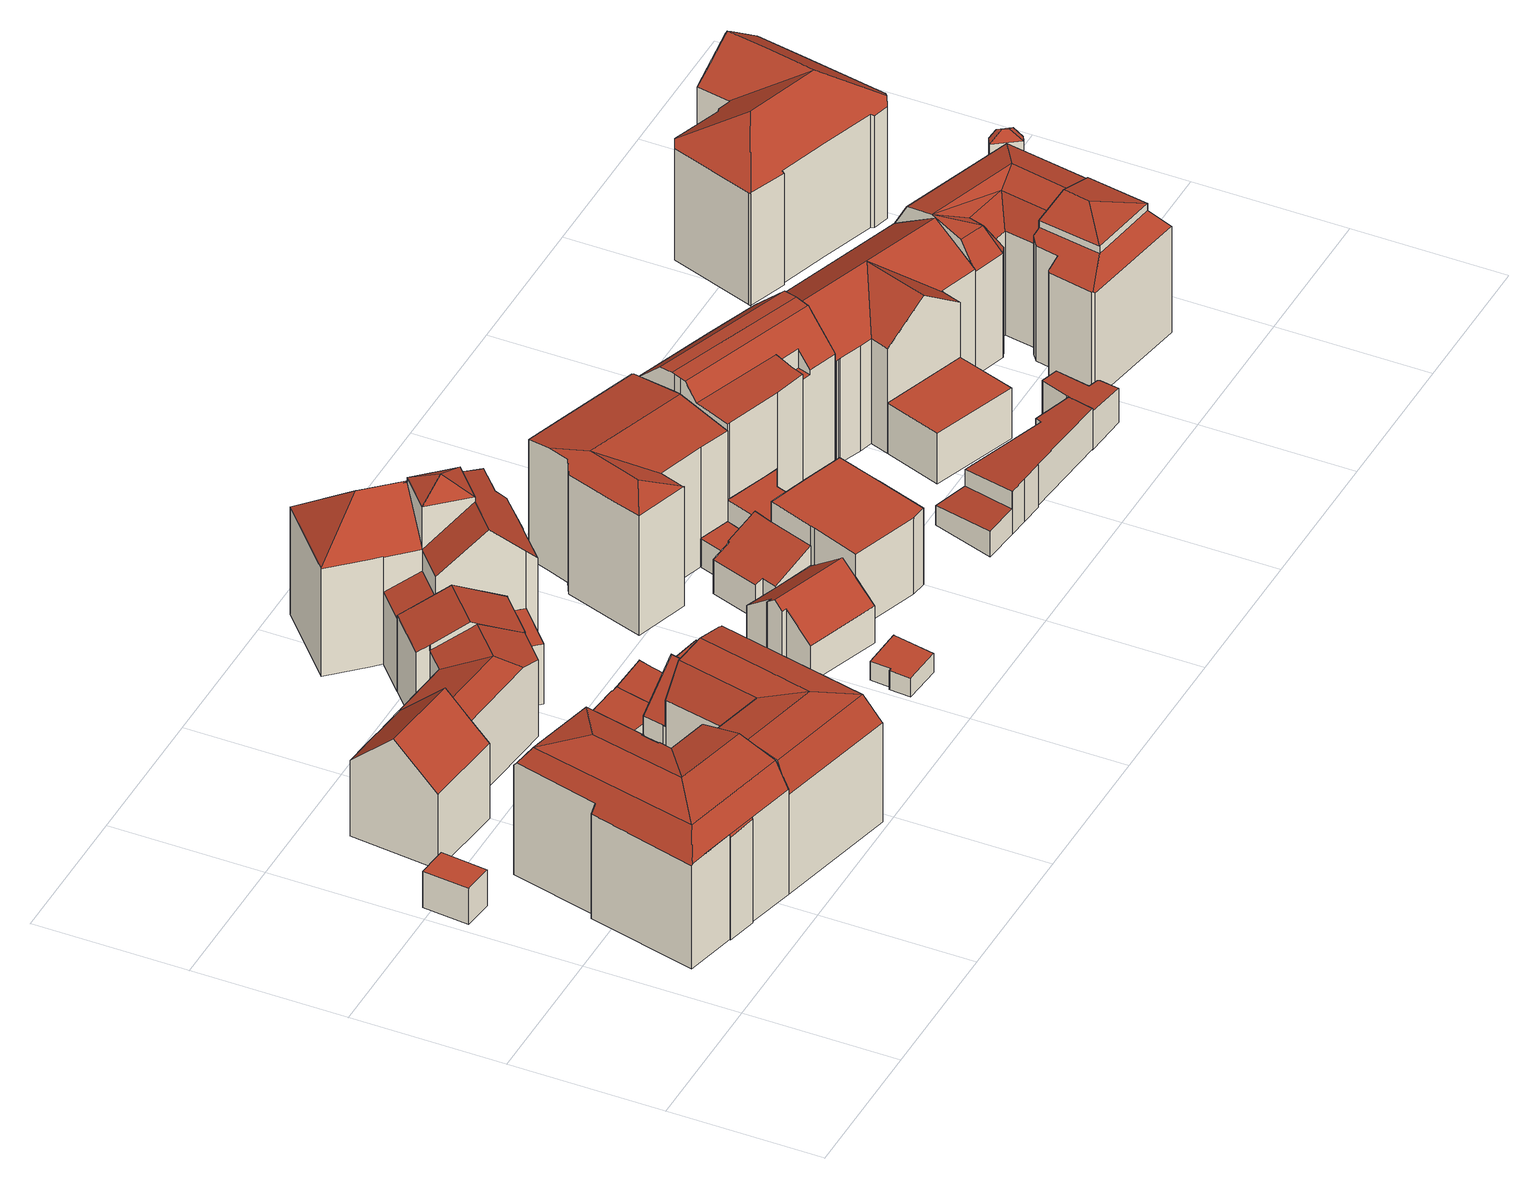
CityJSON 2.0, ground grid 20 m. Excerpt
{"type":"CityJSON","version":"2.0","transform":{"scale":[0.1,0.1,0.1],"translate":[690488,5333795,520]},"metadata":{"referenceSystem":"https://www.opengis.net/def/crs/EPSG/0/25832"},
"CityObjects":{
"building1":{"type":"Building","attributes":{"Gemeindeschluessel":"09162000","HoeheDach":"526.190","HoeheGrund":"521.014","Methode":"2000","NiedrigsteTraufeDesGebaeudes":"526.190","Geometrietyp2DReferenz":"3000","function":"31001_2000","roofType":"1000","measuredHeight":5.18},"geometry":[{"type":"MultiSurface","lod":"2","boundaries":[[[0,1,2,3]],[[0,3,4,5,6]],[[7,8,9,2,1]],[[3,2,9,4]],[[6,7,1,0]],[[4,9,8,5]],[[5,8,7,6]]],"semantics":{"surfaces":[{"type":"WallSurface"},{"type":"GroundSurface"},{"type":"RoofSurface"}],"values":[0,1,2,0,0,0,0]}}]},
"building2":{"type":"Building","attributes":{"Gemeindeschluessel":"09162000","HoeheDach":"540.750","HoeheGrund":"521.151","Methode":"2000","NiedrigsteTraufeDesGebaeudes":"535.938","Geometrietyp2DReferenz":"3000","function":"31001_1000","roofType":"3100","measuredHeight":19.6,"storeysAboveGround":5},"geometry":[{"type":"MultiSurface","lod":"2","boundaries":[[[10,11,12]],[[13,14,15,16,17]],[[18,19,20,21]],[[22,23,24,25,26,27,28]],[[29,13,17,30]],[[31,12,14,13,29,32,33]],[[34,35,36,20,19,37,11,10]],[[38,39,40,35,34]],[[32,29,30,41]],[[18,42,43,37,19]],[[43,44,11,37]],[[40,45,46,35]],[[47,48,16,15,49]],[[41,50,22,28,33,32]],[[12,49,15,14]],[[51,24,23,52]],[[53,26,25,54]],[[43,42,48,47,44]],[[54,25,24,51]],[[55,53,54,51,52,50,41,30,17,16,48,42,18,21,56]],[[46,36,35]],[[55,56,45,40,39]],[[45,56,21,20,36,46]],[[38,34,31,57]],[[53,55,39,38,57,26]],[[31,33,28,27,26,57]],[[47,49,12,11,44]],[[34,10,12,31]],[[52,23,22,50]]],"semantics":{"surfaces":[{"type":"RoofSurface"},{"type":"WallSurface"},{"type":"GroundSurface"}],"values":[0,1,1,0,1,0,0,0,1,1,0,0,1,1,0,1,1,1,1,2,0,1,1,0,1,0,0,0,1]}}]},
"building3":{"type":"Building","attributes":{"Gemeindeschluessel":"09162000","HoeheDach":"537.420","HoeheGrund":"520.995","Methode":"2000","NiedrigsteTraufeDesGebaeudes":"528.090","Geometrietyp2DReferenz":"3000","function":"31001_1000","roofType":"3100","measuredHeight":16.43,"storeysAboveGround":3},"geometry":[{"type":"MultiSurface","lod":"2","boundaries":[[[58,59,60,61,62,63,64,65,66,67]],[[63,62,68,69,70,71]],[[65,72,73,66]],[[58,74,75,59]],[[75,74,76,77,78]],[[66,73,79,67]],[[76,79,73,72,80,69,68,81,77]],[[61,60,78,77,81]],[[63,71,82,64]],[[70,69,80,83]],[[83,82,71,70]],[[59,75,78,60]],[[58,67,79,76,74]],[[65,64,82,83,80,72]],[[61,81,68,62]]],"semantics":{"surfaces":[{"type":"GroundSurface"},{"type":"WallSurface"},{"type":"RoofSurface"}],"values":[0,1,1,1,2,1,2,1,1,1,2,1,1,1,1]}}]},
"building4":{"type":"Building","attributes":{"Gemeindeschluessel":"09162000","HoeheDach":"540.440","HoeheGrund":"521.079","Methode":"2000","NiedrigsteTraufeDesGebaeudes":"531.727","Geometrietyp2DReferenz":"3000","function":"31001_9998","roofType":"3100","measuredHeight":19.36,"storeysAboveGround":5},"geometry":[{"type":"MultiSurface","lod":"2","boundaries":[[[84,85,86,87,88,89]],[[90,91,87,86,92]],[[93,94,95,96,97]],[[98,99,100,101]],[[93,102,103,104,94]],[[98,105,106,107,108,99]],[[108,107,109,110]],[[111,53,55,112,113,114,105,98,101,91,90,115,116]],[[89,88,117,110,109,118,103,102]],[[117,100,99,108,110]],[[111,119,120,53]],[[121,120,119,122,85]],[[114,123,106,105]],[[113,112,95,94,104]],[[91,101,100,117,88,87]],[[84,93,97,124]],[[84,89,102,93]],[[55,53,120,121,124,97,96]],[[115,125,126,116]],[[55,96,95,112]],[[109,107,106,123,118]],[[111,116,126,122,119]],[[114,113,104,103,118,123]],[[84,124,121,85]],[[90,92,125,115]],[[85,122,126,125,92,86]]],"semantics":{"surfaces":[{"type":"RoofSurface"},{"type":"WallSurface"},{"type":"GroundSurface"}],"values":[0,1,0,1,0,1,1,2,1,0,1,0,1,1,1,0,0,1,1,1,0,1,1,0,1,0]}}]},
"building5":{"type":"Building","attributes":{"Gemeindeschluessel":"09162000","HoeheDach":"525.429","HoeheGrund":"520.940","Methode":"1000","NiedrigsteTraufeDesGebaeudes":"524.363","Geometrietyp2DReferenz":"3000","function":"31001_2000","roofType":"2100","measuredHeight":4.49},"geometry":[{"type":"MultiSurface","lod":"2","boundaries":[[[127,128,129,130]],[[131,132,133,134,135,136,137,138,129,128]],[[139,131,128,127]],[[130,129,138,140]],[[132,131,139,141,142,133]],[[137,136,143,144,140,138]],[[142,141,139,127,130,140,144,143,145,146]],[[143,136,135,145]],[[146,134,133,142]],[[145,135,134,146]]],"semantics":{"surfaces":[{"type":"WallSurface"},{"type":"RoofSurface"},{"type":"GroundSurface"}],"values":[0,1,0,0,0,0,2,0,0,0]}}]},
"building6":{"type":"Building","attributes":{"Gemeindeschluessel":"09162000","HoeheDach":"534.850","HoeheGrund":"520.880","Methode":"2000","NiedrigsteTraufeDesGebaeudes":"529.560","Geometrietyp2DReferenz":"3000","function":"31001_1000","roofType":"3100","measuredHeight":13.97,"storeysAboveGround":4},"geometry":[{"type":"MultiSurface","lod":"2","boundaries":[[[147,148,149,150,151,152]],[[153,154,155,156,157,158]],[[159,160,161,162]],[[163,148,147,164]],[[165,166,167,168]],[[156,155,169,170,171,159]],[[172,164,147,152,173,174,175]],[[176,161,160,177]],[[160,178,179,180,181,182,177]],[[183,184,150,149,148,163,185,186,187,188,189]],[[180,179,190,183,189,167,166]],[[156,159,162,157]],[[191,170,169,174,173,192,184,183,190]],[[159,171,193,178,160]],[[152,151,150,184,192,173]],[[193,171,170,191,190,179,178]],[[181,180,166,165]],[[157,162,161,176,194,158]],[[154,195,175,174,169,155]],[[168,167,189,188]],[[164,172,175,195,154,153,158,194,176,177,182,181,165,168,188,187,186,185,163]]],"semantics":{"surfaces":[{"type":"RoofSurface"},{"type":"WallSurface"},{"type":"GroundSurface"}],"values":[0,1,0,1,1,0,1,1,1,1,0,0,0,0,1,1,1,1,1,1,2]}}]},
"building7":{"type":"Building","attributes":{"Gemeindeschluessel":"09162000","HoeheDach":"523.499","HoeheGrund":"520.800","Methode":"1000","NiedrigsteTraufeDesGebaeudes":"523.499","Geometrietyp2DReferenz":"3000","function":"31001_2000","roofType":"1000","measuredHeight":2.7},"geometry":[{"type":"MultiSurface","lod":"2","boundaries":[[[196,197,198,199]],[[200,201,202,203]],[[204,205,206,207,200,203,208,196,199]],[[208,209,197,196]],[[203,202,209,208]],[[206,210,211,207]],[[207,211,201,200]],[[202,201,211,210,212,213,198,197,209]],[[205,212,210,206]],[[205,204,199,198,213,212]]],"semantics":{"surfaces":[{"type":"WallSurface"},{"type":"GroundSurface"},{"type":"RoofSurface"}],"values":[0,0,1,0,0,0,0,2,0,0]}}]},
"building8":{"type":"Building","attributes":{"Gemeindeschluessel":"09162000","HoeheDach":"525.392","HoeheGrund":"520.930","Methode":"1000","NiedrigsteTraufeDesGebaeudes":"524.141","Geometrietyp2DReferenz":"3000","function":"31001_2000","roofType":"1000","measuredHeight":4.46},"geometry":[{"type":"MultiSurface","lod":"2","boundaries":[[[214,215,216,217]],[[218,219,220,221,216,215,222,134,133,223,131,224]],[[142,133,134,146]],[[225,224,131,139]],[[131,223,133,142,226,139]],[[227,228,229,230,225,139,226,142,146,231,214,217]],[[230,229,219,218,224,225]],[[217,216,221,227]],[[219,229,228,220]],[[222,215,214,231,146,134]],[[227,221,220,228]]],"semantics":{"surfaces":[{"type":"WallSurface"},{"type":"RoofSurface"},{"type":"GroundSurface"}],"values":[0,1,0,0,0,2,0,0,0,0,0]}}]},
"building9":{"type":"Building","attributes":{"Gemeindeschluessel":"09162000","HoeheDach":"544.380","HoeheGrund":"520.890","Methode":"2000","NiedrigsteTraufeDesGebaeudes":"531.370","Geometrietyp2DReferenz":"3000","function":"31001_1000","roofType":"3200","measuredHeight":23.49,"storeysAboveGround":6},"geometry":[{"type":"MultiSurface","lod":"2","boundaries":[[[232,233,234,235,236,237,238,239,240,241,242]],[[243,244,245,246,247,248,249,250,251,252]],[[253,254,255,256,257,258,259,163,260,261,188,168,262,263,264,265,266,267,268,251,250,249,248,247]],[[269,270,246,245,244,271,237,272]],[[273,235,234,274]],[[242,241,275,267,266,265]],[[276,277,235,273]],[[257,256,255,278,279,280]],[[272,281,282,269]],[[269,282,283,284]],[[282,281,285]],[[286,287,288,280,279,278,289,270,269,284,290]],[[285,281,291]],[[264,263,233,232,242,265]],[[267,275,292,268]],[[268,292,252,251]],[[284,283,291,235]],[[254,289,278,255]],[[293,274,234,233,263,262,168]],[[259,287,286,163]],[[261,260,163,286,290,277,276,294,188]],[[294,276,273,274,293]],[[188,294,293,168]],[[282,285,283]],[[290,284,235,277]],[[283,285,291]],[[259,258,257,280,288,287]],[[240,275,241]],[[239,238,244,243,252,292,275,240]],[[254,253,247,246,270,289]],[[271,244,238,237]],[[291,281,272,237,236,235]]],"semantics":{"surfaces":[{"type":"RoofSurface"},{"type":"WallSurface"},{"type":"GroundSurface"}],"values":[0,1,2,0,1,1,1,1,1,1,0,0,0,1,1,1,1,1,1,1,1,0,1,0,0,0,1,0,0,1,1,1]}}]},
"building10":{"type":"Building","attributes":{"Gemeindeschluessel":"09162000","HoeheDach":"523.480","HoeheGrund":"520.830","Methode":"1000","NiedrigsteTraufeDesGebaeudes":"523.480","Geometrietyp2DReferenz":"3000","function":"31001_2000","roofType":"1000","measuredHeight":2.65},"geometry":[{"type":"MultiSurface","lod":"2","boundaries":[[[295,296,297,298]],[[299,300,301,302]],[[302,301,303,304]],[[305,297,296,303,301,300,306]],[[307,299,302,304,295,298,308]],[[307,306,300,299]],[[308,305,306,307]],[[298,297,305,308]],[[304,303,296,295]]],"semantics":{"surfaces":[{"type":"WallSurface"},{"type":"RoofSurface"},{"type":"GroundSurface"}],"values":[0,0,0,1,2,0,0,0,0]}}]},
"building11":{"type":"Building","attributes":{"Gemeindeschluessel":"09162000","HoeheDach":"530.246","HoeheGrund":"520.810","Methode":"1000","NiedrigsteTraufeDesGebaeudes":"526.138","Geometrietyp2DReferenz":"3000","function":"31001_1000","roofType":"3100","measuredHeight":9.44,"storeysAboveGround":2},"geometry":[{"type":"MultiSurface","lod":"2","boundaries":[[[309,310,311,312]],[[313,314,315,316]],[[317,318,319,320]],[[315,321,310,309,322,316]],[[323,324,314,313]],[[325,326,327,328,323,313,316,322,309,312,329,317,320]],[[312,311,330,329]],[[327,331,332,328]],[[329,330,318,317]],[[332,331,333,321,315,314,324]],[[331,327,326,325,334,333]],[[320,319,334,325]],[[333,334,319,318,330,311,310,321]],[[328,332,324,323]]],"semantics":{"surfaces":[{"type":"WallSurface"},{"type":"GroundSurface"},{"type":"RoofSurface"}],"values":[0,0,0,0,0,1,0,0,0,2,0,0,2,0]}}]},
"building12":{"type":"Building","attributes":{"Gemeindeschluessel":"09162000","HoeheDach":"528.967","HoeheGrund":"520.930","Methode":"2000","NiedrigsteTraufeDesGebaeudes":"525.002","Geometrietyp2DReferenz":"3000","function":"31001_1000","roofType":"2100","measuredHeight":8.04,"storeysAboveGround":1},"geometry":[{"type":"MultiSurface","lod":"2","boundaries":[[[335,336,337,338]],[[339,340,341,342,343,344,345]],[[346,347,348,349]],[[350,351,352,353]],[[343,342,354,355]],[[351,348,347,345,344,356,337,336,352]],[[357,354,342,341]],[[340,339,346,349,350,353,335,338,358,357,341]],[[353,352,336,335]],[[337,356,355,354,357,358,338]],[[339,345,347,346]],[[349,348,351,350]],[[355,356,344,343]]],"semantics":{"surfaces":[{"type":"WallSurface"},{"type":"RoofSurface"},{"type":"GroundSurface"}],"values":[0,0,0,0,1,1,0,2,0,0,0,0,0]}}]},
"building13":{"type":"Building","attributes":{"Gemeindeschluessel":"09162000","HoeheDach":"539.345","HoeheGrund":"520.900","Methode":"2000","NiedrigsteTraufeDesGebaeudes":"538.047","Geometrietyp2DReferenz":"3000","function":"31001_1000","roofType":"3200","measuredHeight":18.45,"storeysAboveGround":4},"geometry":[{"type":"MultiSurface","lod":"2","boundaries":[[[359,360,361,362,363]],[[364,365,366,367,368,369]],[[370,371,372,373,374,375,365,364,369,376]],[[359,377,378,360]],[[357,379,378,377]],[[362,380,381,382,383,363]],[[341,384,379,357]],[[385,386,373,372]],[[382,381,387,388]],[[361,389,362]],[[387,376,369,368,390,388]],[[385,372,384,341]],[[391,374,373,386]],[[386,385,341,357,377,359,363,383,382,388,390,368,367,366,392,391]],[[389,370,376,387,381,380,362]],[[392,375,374,391]],[[366,365,375,392]],[[361,360,378,370,389]],[[378,379,384,372,371,370]]],"semantics":{"surfaces":[{"type":"WallSurface"},{"type":"RoofSurface"},{"type":"GroundSurface"}],"values":[0,0,1,0,0,0,0,0,0,1,0,0,0,2,1,0,0,1,1]}}]},
"building14":{"type":"Building","attributes":{"Gemeindeschluessel":"09162000","HoeheDach":"531.936","HoeheGrund":"520.950","Methode":"1000","NiedrigsteTraufeDesGebaeudes":"531.936","Geometrietyp2DReferenz":"3000","function":"31001_1000","roofType":"1000","measuredHeight":10.99,"storeysAboveGround":3},"geometry":[{"type":"MultiSurface","lod":"2","boundaries":[[[339,393,394,395]],[[396,397,398,399,400,401]],[[402,403,404,405]],[[406,396,401,407,403,402]],[[408,409,399,398]],[[395,394,409,408]],[[410,411,412,346]],[[405,404,411,410]],[[403,407,401,400,399,409,394,393,412,411,404]],[[346,412,393,339]],[[398,397,396,406,402,405,410,346,339,395,408]]],"semantics":{"surfaces":[{"type":"WallSurface"},{"type":"RoofSurface"},{"type":"GroundSurface"}],"values":[0,0,0,0,0,0,0,0,1,0,2]}}]},
"building15":{"type":"Building","attributes":{"Gemeindeschluessel":"09162000","HoeheDach":"528.102","HoeheGrund":"520.890","Methode":"1000","NiedrigsteTraufeDesGebaeudes":"528.102","Geometrietyp2DReferenz":"3000","function":"31001_1000","roofType":"1000","measuredHeight":7.21},"geometry":[{"type":"MultiSurface","lod":"2","boundaries":[[[413,414,415,416,417,418]],[[395,419,420,421,422,423]],[[424,425,395,423,426,427,428,339]],[[427,426,423,422,421,414,413,418,429,430,428]],[[420,415,414,421]],[[420,419,395,425,424,339,431,341,417,416,415]],[[341,429,418,417]],[[428,430,429,341,431,339]]],"semantics":{"surfaces":[{"type":"WallSurface"},{"type":"RoofSurface"},{"type":"GroundSurface"}],"values":[0,0,0,1,0,2,0,0]}}]},
"building16":{"type":"Building","attributes":{"Gemeindeschluessel":"09162000","HoeheDach":"541.700","HoeheGrund":"520.758","Methode":"1000","NiedrigsteTraufeDesGebaeudes":"536.170","Geometrietyp2DReferenz":"3000","function":"31001_1000","roofType":"2100","measuredHeight":20.94,"storeysAboveGround":5},"geometry":[{"type":"MultiSurface","lod":"2","boundaries":[[[432,433,434,435,436]],[[437,432,436,438]],[[439,440,441,442]],[[443,444,445,446,447,448,449,450]],[[442,441,451,452]],[[453,454,455,438,436,435]],[[453,435,434,456]],[[457,458,439,442,452,459,454,453,456,460,461]],[[456,434,433,460]],[[459,462,455,454]],[[463,445,444,464]],[[459,452,451,450,449,462]],[[443,450,451,441,440,465,466]],[[448,437,438,455,462,449]],[[460,433,432,437,448,447,461]],[[467,463,464,468]],[[458,465,440,439]],[[457,461,447,446,467,468,466]],[[457,466,465,458]],[[443,466,468,464,444]],[[467,446,445,463]]],"semantics":{"surfaces":[{"type":"RoofSurface"},{"type":"WallSurface"},{"type":"GroundSurface"}],"values":[0,0,1,0,1,1,1,2,1,1,1,1,0,0,1,0,1,1,1,1,1]}}]},
"building17":{"type":"Building","attributes":{"Gemeindeschluessel":"09162000","HoeheDach":"526.975","HoeheGrund":"520.815","Methode":"2000","NiedrigsteTraufeDesGebaeudes":"523.601","Geometrietyp2DReferenz":"3000","function":"31001_9998","roofType":"1000","measuredHeight":6.16,"storeysAboveGround":2},"geometry":[{"type":"MultiSurface","lod":"2","boundaries":[[[469,470,471,472,473,474,475,476,477,478]],[[479,475,474,480]],[[481,482,483,484]],[[485,481,484,486,487,479,480,488,489,490,491]],[[492,478,477,493]],[[488,473,472,489]],[[491,470,469,485]],[[490,471,470,491]],[[485,469,478,492,482,481]],[[492,493,483,482]],[[486,493,477,476,487]],[[487,476,475,479]],[[484,483,493,486]],[[480,474,473,488]],[[489,472,471,490]]],"semantics":{"surfaces":[{"type":"RoofSurface"},{"type":"WallSurface"},{"type":"GroundSurface"}],"values":[0,1,1,2,1,1,1,1,1,0,1,1,1,1,1]}}]},
"building18":{"type":"Building","attributes":{"Gemeindeschluessel":"09162000","HoeheDach":"528.110","HoeheGrund":"520.845","Methode":"2000","NiedrigsteTraufeDesGebaeudes":"528.110","Geometrietyp2DReferenz":"3000","function":"31001_9998","roofType":"1000","measuredHeight":7.26},"geometry":[{"type":"MultiSurface","lod":"2","boundaries":[[[494,495,496,497]],[[498,499,500,501]],[[500,497,496,501]],[[501,496,495,498]],[[494,499,498,495]],[[499,494,497,500]]],"semantics":{"surfaces":[{"type":"RoofSurface"},{"type":"GroundSurface"},{"type":"WallSurface"}],"values":[0,1,2,2,2,2]}}]},
"building19":{"type":"Building","attributes":{"Gemeindeschluessel":"09162000","HoeheDach":"526.155","HoeheGrund":"520.610","Methode":"2000","NiedrigsteTraufeDesGebaeudes":"525.543","Geometrietyp2DReferenz":"3000","function":"31001_1000","roofType":"1000","measuredHeight":5.54},"geometry":[{"type":"MultiSurface","lod":"2","boundaries":[[[502,503,504,505]],[[506,507,508,504,503,509,510,511]],[[509,503,502,512]],[[506,513,514,507]],[[506,511,515,513]],[[516,510,509,512]],[[514,517,508,507]],[[515,511,510,516]],[[513,515,516,512,502,505,517,514]],[[517,505,504,508]]],"semantics":{"surfaces":[{"type":"WallSurface"},{"type":"GroundSurface"},{"type":"RoofSurface"}],"values":[0,1,0,0,0,0,0,0,2,0]}}]},
"building20":{"type":"Building","attributes":{"Gemeindeschluessel":"09162000","HoeheDach":"540.300","HoeheGrund":"520.758","Methode":"2000","NiedrigsteTraufeDesGebaeudes":"535.916","Geometrietyp2DReferenz":"3000","function":"31001_1000","roofType":"3100","measuredHeight":19.54,"storeysAboveGround":5},"geometry":[{"type":"MultiSurface","lod":"2","boundaries":[[[518,519,520,521]],[[519,518,522,523]],[[524,525,526,527]],[[528,529,530,531]],[[532,533,499,498,520,519,523,528,531,461,460,534,535,536,537]],[[520,498,538,539,521]],[[540,533,532,541]],[[518,521,527,542,543,530,529,522]],[[540,541,544,527,526]],[[523,522,529,528]],[[534,545,546,535]],[[531,530,543,461]],[[532,537,547,544,541]],[[460,548,545,534]],[[536,549,547,537]],[[524,527,521,539,538]],[[527,544,547,549,546,545,548,542]],[[549,536,535,546]],[[460,461,543,542,548]],[[498,499,525,524,538]],[[525,499,533,540,526]]],"semantics":{"surfaces":[{"type":"WallSurface"},{"type":"RoofSurface"},{"type":"GroundSurface"}],"values":[0,0,1,0,2,0,0,1,1,0,0,0,0,0,0,1,1,0,0,0,0]}}]},
"building21":{"type":"Building","attributes":{"Gemeindeschluessel":"09162000","HoeheDach":"540.659","HoeheGrund":"520.669","Methode":"2000","NiedrigsteTraufeDesGebaeudes":"536.007","Geometrietyp2DReferenz":"3000","function":"31001_1000","roofType":"3200","measuredHeight":19.99,"storeysAboveGround":4},"geometry":[{"type":"MultiSurface","lod":"2","boundaries":[[[550,551,552,553]],[[554,555,556,557]],[[558,559,560,561]],[[562,563,564,565]],[[557,566,567,568,554]],[[552,556,555,569,553]],[[570,571,572,573]],[[566,565,564,574,575,572,571,576,567]],[[576,571,570,577]],[[554,577,578,569,555]],[[550,553,569,578,574,564,563,560,559,579]],[[568,567,576,577]],[[561,560,563,562]],[[578,580,575,574]],[[551,550,579,581]],[[557,556,552,551,581,558,561,562,565,566]],[[570,573,580]],[[577,570,580,578]],[[581,579,559,558]],[[554,568,577]],[[573,572,575,580]]],"semantics":{"surfaces":[{"type":"WallSurface"},{"type":"RoofSurface"},{"type":"GroundSurface"}],"values":[0,0,0,0,0,0,1,0,0,1,1,1,0,0,0,2,1,0,0,1,1]}}]},
"building22":{"type":"Building","attributes":{"Gemeindeschluessel":"09162000","HoeheDach":"540.500","HoeheGrund":"520.768","Methode":"2000","NiedrigsteTraufeDesGebaeudes":"535.752","Geometrietyp2DReferenz":"3000","function":"31001_1000","roofType":"3100","measuredHeight":19.73,"storeysAboveGround":4},"geometry":[{"type":"MultiSurface","lod":"2","boundaries":[[[582,583,584,585]],[[586,587,588]],[[589,590,591,592,593]],[[594,590,589,595]],[[596,597,591,590,594,598,599]],[[600,601,602,532]],[[537,547,603,604]],[[595,605,606,607,608]],[[609,584,583,610,611]],[[601,612,586]],[[593,592,613,605]],[[614,596,599,615,616,609,611]],[[601,586,588,602]],[[607,606,617,618,603,547,619]],[[620,621,610,583,582,622]],[[586,585,587]],[[585,584,587]],[[612,622,582,585,586]],[[620,622,612,623]],[[595,589,593,605]],[[584,624,587]],[[624,607,619,587]],[[596,614,621,620,623,600,532,537,604,625,597]],[[598,594,595,608]],[[616,624,584,609]],[[597,625,618,617,613,592,591]],[[599,598,608,607,615]],[[604,603,618,625]],[[537,532,602,588,587,619,547]],[[600,623,612,601]],[[606,605,613,617]],[[615,607,624,616]],[[614,611,610,621]]],"semantics":{"surfaces":[{"type":"RoofSurface"},{"type":"WallSurface"},{"type":"GroundSurface"}],"values":[0,0,0,0,1,1,1,1,0,0,0,1,0,0,1,0,0,0,1,0,0,0,2,1,0,1,0,1,1,1,1,0,1]}}]},
"building23":{"type":"Building","attributes":{"Gemeindeschluessel":"09162000","HoeheDach":"541.060","HoeheGrund":"520.650","Methode":"2000","NiedrigsteTraufeDesGebaeudes":"536.657","Geometrietyp2DReferenz":"3000","function":"31001_9998","roofType":"3200","measuredHeight":20.41,"storeysAboveGround":4},"geometry":[{"type":"MultiSurface","lod":"2","boundaries":[[[626,627,628,629]],[[628,630,631,632,633,629]],[[634,635,636,637]],[[638,639,640,641,636,635]],[[642,643,644,645,646,647]],[[648,649,627,626]],[[650,651,652,653,654,655]],[[641,640,656,657,658,659]],[[660,661,645,644]],[[662,663,664,665]],[[666,660,644,643,642,662,665,667,668,669,670,634,637,659,658,657,648,626,629,633,632,671,654,653,652,672]],[[668,673,674,669]],[[646,645,661,675,676,651,650,677,678]],[[670,669,674,638,635,634]],[[637,636,641,659]],[[639,679,678,630,628,627,649,656,640]],[[642,647,663,662]],[[671,680,655,654]],[[680,671,632,631]],[[660,666,672,676,675,661]],[[678,677,650,655,680,631,630]],[[667,665,664,681,673,668]],[[652,651,676,672]],[[674,673,681,664,663,647,646,678,679,639,638]],[[657,656,649,648]]],"semantics":{"surfaces":[{"type":"WallSurface"},{"type":"RoofSurface"},{"type":"GroundSurface"}],"values":[0,0,0,1,0,0,0,0,0,0,2,0,1,0,0,1,0,0,0,0,1,0,0,1,0]}}]}
},
"vertices":[
[9,348,10],[9,348,62],[15,409,62],[15,409,10],[46,406,10],[56,405,10],[49,344,10],[49,344,62],[56,405,62],[46,406,62],
[158,263,208],[215,299,195],[122,321,195],[85,225,173],[112,337,174],[113,341,169],[113,341,11],[85,225,11],[195,219,11],[195,219,196],[190,196,196],[190,196,11],[111,68,162],[111,67,159],[150,58,160],[151,59,162],[215,44,162],[67,79,162],[67,79,161],[78,227,162],[78,227,11],[71,97,195],[44,84,159],[45,84,161],[130,138,208],[188,179,195],[192,195,195],[197,218,195],[231,114,208],[243,164,196],[243,166,195],[44,84,11],[207,216,11],[207,216,172],[230,311,170],[247,183,166],[205,193,166],[231,314,165],[231,314,11],[126,338,167],[111,68,11],[150,58,11],[111,67,11],[215,44,11],[151,59,11],[243,164,11],[247,183,11],[219,62,195],
[199,442,10],[196,411,10],[86,423,10],[98,540,10],[130,537,10],[131,549,10],[159,547,10],[158,534,10],[206,530,10],[207,529,10],[130,537,119],[130,538,117],[130,538,83],[131,549,81],[158,534,118],[206,530,118],[199,442,147],[196,411,118],[202,470,174],[92,482,174],[86,423,118],[207,529,118],[158,535,117],[98,540,119],[159,547,81],[158,535,83],
[340,77,204],[369,24,197],[414,223,197],[411,224,197],[411,225,197],[375,232,204],[421,222,11],[411,224,11],[421,222,180],[311,130,197],[291,152,156],[291,151,160],[243,164,155],[239,147,197],[417,257,11],[417,257,163],[412,229,163],[412,229,11],[336,240,197],[311,245,155],[311,244,155],[318,276,11],[318,276,117],[371,266,172],[371,266,163],[364,234,172],[364,234,163],[381,5,11],[291,151,11],[311,244,11],[312,249,11],[406,159,11],[416,157,11],[411,225,163],[311,245,117],[381,5,154],[215,44,154],[218,59,197],[381,6,155],[312,249,117],[229,103,204],[406,159,182],[416,157,154],
[279,336,9],[279,336,44],[287,371,50],[287,371,9],[422,302,44],[425,353,53],[425,356,53],[426,361,54],[416,362,54],[416,363,54],[357,369,53],[288,376,51],[422,302,9],[288,376,9],[425,353,9],[425,356,9],[416,363,9],[357,369,9],[416,362,9],[426,361,9],
[413,447,96],[463,493,96],[452,506,96],[449,510,96],[445,507,96],[398,463,96],[325,430,9],[357,427,9],[357,427,119],[325,430,130],[199,442,130],[199,442,9],[313,462,144],[293,521,119],[207,529,119],[202,473,144],[463,493,9],[413,447,9],[310,558,9],[310,558,119],[362,607,119],[362,607,9],[395,462,119],[389,469,123],[358,504,144],[398,463,9],[398,463,118],[397,464,119],[397,464,9],[207,529,9],[293,521,9],[320,546,119],[320,546,126],[321,546,126],[321,546,9],[320,546,9],[405,559,149],[449,510,118],[452,506,9],[449,510,9],[405,559,9],[373,595,9],[373,595,126],[353,510,149],[358,504,145],[445,507,118],[353,510,140],[202,473,9],[395,462,9],
[460,146,8],[460,146,35],[535,139,35],[535,139,8],[488,89,8],[488,89,35],[488,87,35],[488,87,8],[534,114,8],[534,112,8],[528,113,8],[527,85,8],[447,91,8],[447,91,35],[528,113,35],[527,85,35],[534,112,35],[534,114,35],
[480,359,9],[480,359,54],[481,359,54],[481,359,9],[469,283,41],[473,282,41],[479,342,51],[480,351,53],[427,361,54],[424,333,49],[422,286,42],[422,286,9],[424,333,9],[480,351,9],[479,342,9],[473,282,9],[469,283,9],[427,361,9],
[392,652,164],[401,643,164],[400,642,164],[432,609,164],[474,648,216],[475,649,217],[476,650,218],[436,693,218],[435,694,218],[351,697,164],[350,697,164],[480,733,164],[520,690,164],[562,644,164],[592,613,164],[592,613,9],[562,644,9],[520,690,9],[480,733,9],[464,750,9],[464,750,164],[580,603,9],[549,573,9],[558,563,9],[556,561,9],[514,521,9],[513,521,9],[473,483,9],[435,526,9],[393,573,9],[400,642,9],[401,643,9],[392,652,9],[350,697,9],[351,697,9],[438,778,9],[444,772,9],[517,602,218],[580,603,178],[476,650,216],[474,648,218],[432,609,133],[400,642,114],[438,778,164],[393,573,133],[393,573,164],[558,563,164],[556,561,164],[514,521,165],[474,648,225],[517,602,225],[475,563,225],[475,563,218],[474,606,244],[463,493,178],[473,483,165],[513,521,165],[549,573,178],[435,526,218],[432,609,225],[444,772,164],[362,607,114],[373,595,121],
[669,129,8],[669,129,35],[669,128,35],[669,128,8],[608,105,8],[608,105,35],[612,105,35],[612,105,8],[614,132,35],[614,132,8],[658,73,35],[606,77,35],[606,77,8],[658,73,8],
[595,253,8],[595,253,93],[602,251,93],[602,251,8],[594,228,8],[594,228,92],[587,230,92],[587,230,8],[660,273,8],[660,273,61],[713,254,62],[713,254,8],[592,242,102],[592,242,8],[581,191,8],[581,191,61],[711,249,8],[696,206,8],[688,186,8],[678,157,8],[615,288,8],[615,288,62],[688,186,86],[678,157,61],[696,206,102],[711,249,66],
[680,361,9],[680,361,58],[703,352,70],[703,352,9],[734,314,9],[744,339,9],[759,381,9],[759,381,50],[744,339,50],[744,339,90],[734,314,90],[713,254,9],[713,254,90],[660,273,63],[660,273,9],[667,293,9],[667,293,63],[658,297,58],[658,297,9],[718,395,50],[704,354,50],[704,354,70],[718,395,9],[704,354,9],
[645,381,9],[645,381,180],[645,381,181],[574,404,181],[574,404,9],[703,559,181],[806,524,181],[806,524,9],[703,559,9],[647,578,9],[647,578,181],[644,499,193],[680,487,193],[783,452,193],[786,461,192],[807,522,181],[806,523,181],[637,548,186],[656,415,9],[656,415,181],[718,395,181],[585,439,181],[608,509,181],[608,509,9],[585,439,9],[759,381,181],[783,452,9],[786,461,9],[627,519,186],[627,519,9],[620,427,193],[637,548,9],[807,522,9],[806,523,9],
[734,314,119],[791,296,119],[791,296,9],[798,153,9],[821,220,9],[824,228,9],[824,228,119],[821,220,119],[798,153,119],[777,155,9],[777,155,119],[688,186,119],[688,186,9],[797,153,9],[797,153,119],[841,279,9],[841,279,119],[711,249,9],[711,249,119],[713,254,119],
[814,362,81],[836,355,81],[836,355,9],[814,362,9],[763,380,9],[763,380,81],[799,321,9],[806,341,9],[806,341,81],[799,321,81],[791,296,81],[762,305,9],[790,296,9],[790,296,81],[762,305,81],[734,314,81],[759,381,81],[735,314,81],[735,314,9],
[980,415,215],[996,460,168],[926,484,170],[807,522,173],[793,482,215],[973,397,217],[787,464,217],[836,355,8],[836,355,190],[763,380,190],[763,380,8],[893,384,195],[891,379,189],[920,369,189],[914,351,169],[952,338,170],[967,379,215],[781,445,215],[774,427,195],[759,381,190],[759,381,8],[807,522,8],[786,461,8],[786,461,217],[926,484,8],[884,361,8],[878,343,8],[783,452,8],[996,460,8],[952,338,8],[783,452,216],[920,369,162],[891,379,162],[878,343,191],[884,361,192],[914,351,162],[884,361,162],
[926,102,70],[952,100,69],[983,97,69],[984,99,68],[1107,88,66],[1120,124,61],[1068,141,61],[1064,132,62],[949,173,61],[925,102,70],[1068,141,8],[1120,124,8],[877,107,8],[877,107,45],[904,188,36],[904,188,8],[926,102,8],[949,173,8],[1064,132,8],[1107,88,8],[984,99,8],[983,97,8],[952,100,8],[925,102,45],[949,173,37],
[1110,256,81],[999,294,81],[972,219,81],[1084,179,81],[999,294,8],[1110,256,8],[1084,179,8],[972,219,8],
[1160,159,59],[1160,159,6],[1134,164,6],[1134,164,62],[1166,83,6],[1107,88,6],[1121,127,6],[1152,114,6],[1167,111,6],[1169,108,6],[1152,114,58],[1166,83,55],[1107,88,62],[1169,108,56],[1167,111,56],[1121,127,62],
[990,324,159],[990,324,8],[1007,319,8],[1007,319,159],[960,335,159],[960,335,8],[1055,275,203],[1110,256,160],[1119,281,160],[1084,361,203],[956,336,8],[956,336,159],[954,337,159],[954,337,8],[1170,266,8],[1119,283,8],[1001,459,8],[1031,448,8],[1210,387,8],[1210,386,8],[999,294,159],[1007,318,159],[1119,283,161],[1170,266,162],[974,399,203],[952,338,159],[1189,325,203],[1001,459,159],[1031,448,159],[1210,386,160],[996,460,159],[1210,387,159],
[1200,187,162],[1200,187,7],[1189,128,7],[1189,128,162],[1340,100,160],[1191,125,160],[1191,125,7],[1340,100,7],[1220,186,7],[1220,186,173],[1226,216,173],[1226,216,7],[1237,224,7],[1237,224,178],[1245,222,183],[1245,222,7],[1358,203,7],[1358,203,160],[1344,121,160],[1190,127,162],[1327,124,194],[1341,206,194],[1294,214,207],[1288,179,207],[1246,222,184],[1246,222,194],[1341,206,184],[1327,124,184],[1232,139,184],[1203,189,163],[1232,139,194],[1203,189,7],
[1230,272,158],[1252,268,158],[1277,284,194],[1216,295,194],[1210,275,194],[1191,330,205],[1176,286,194],[1372,319,204],[1379,318,201],[1381,329,195],[1368,334,201],[1367,327,204],[1376,304,195],[1369,300,195],[1358,203,8],[1381,329,8],[1376,304,158],[1358,203,158],[1215,252,8],[1215,252,158],[1170,266,158],[1212,385,160],[1212,385,8],[1347,332,195],[1347,332,173],[1358,316,194],[1369,300,169],[1265,219,194],[1253,268,158],[1245,222,158],[1225,256,158],[1357,338,195],[1245,222,8],[1339,206,194],[1300,213,205],[1357,338,158],[1213,386,158],[1204,368,194],[1230,272,8],[1253,268,8],[1230,272,159],[1225,256,8],[1314,289,205],[1213,386,8],
[1304,653,6],[1304,653,168],[1323,648,167],[1323,648,6],[1323,649,167],[1331,693,167],[1331,693,6],[1323,649,6],[1179,553,6],[1179,553,167],[1180,556,167],[1180,556,6],[1180,553,168],[1266,595,211],[1228,672,172],[1218,667,167],[1391,482,6],[1402,488,6],[1411,494,6],[1411,494,168],[1402,488,174],[1391,482,167],[1295,649,6],[1295,649,172],[1388,682,211],[1396,681,205],[1396,681,6],[1388,682,6],[1386,683,6],[1386,683,209],[1230,673,171],[1230,673,6],[1228,672,6],[1218,667,6],[1413,499,6],[1413,499,167],[1370,488,6],[1370,488,167],[1368,492,169],[1368,492,6],[1434,611,6],[1298,516,6],[1231,538,6],[1230,535,6],[1180,553,6],[1350,689,6],[1445,672,6],[1231,538,169],[1230,535,167],[1434,611,167],[1445,672,167],[1379,630,211],[1366,562,211],[1310,580,211],[1350,689,182],[1298,516,169]
]}
